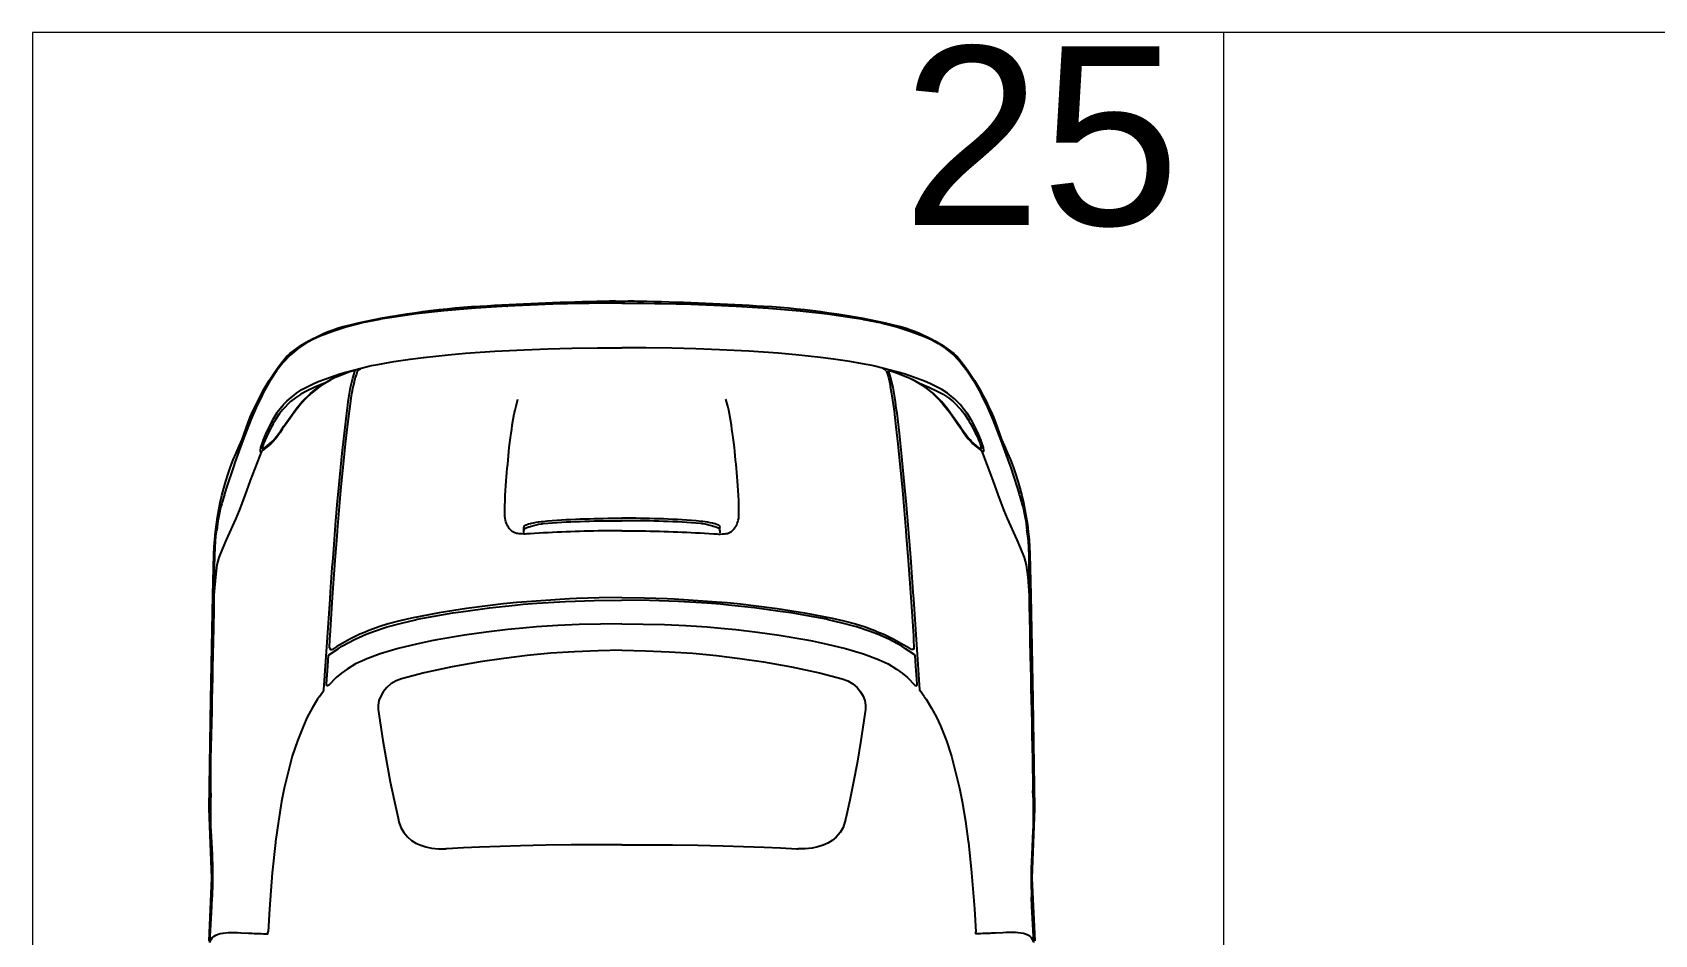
# Model space of a CAD drawing. Header units: inches. Extents: x 13 to 261, y -112 to -47.
# Drawn here: x 171.59 to 174.859, y -80.545 to -78.727 of the extents above; entities that cross this region are included whole.
import ezdxf

# ---------------------------------------------------------------- set-up
doc = ezdxf.new("R2010")
doc.units = ezdxf.units.IN
doc.header["$MEASUREMENT"] = 0
doc.layers.add('CAJONES', color=3, linetype='Continuous', lineweight=20)
doc.layers.add('TEXTOS', color=124, linetype='Continuous', lineweight=30)
doc.layers.add('CONTORNO', color=7, linetype='Continuous')
doc.styles.add('TEXTOS', font='ARIALUNI.TTF', dxfattribs={"height": 0.36})

msp = doc.modelspace()

# ---------------------------------------------------------------- linework, layer by layer
for p, q in [((172.2401, -79.4103), (172.2401, -79.4101)), ((173.3157, -79.4103), (173.3157, -79.4101)), ((172.2365, -79.4407), (172.2365, -79.4403)), ((173.3193, -79.4407), (173.3193, -79.4403)), ((171.9769, -79.6589), (171.9775, -79.6575)), ((173.5789, -79.6589), (173.5783, -79.6575)), ((172.5801, -79.7351), (172.5803, -79.7277)), ((172.5803, -79.7277), (172.5803, -79.7235)), ((172.9755, -79.7277), (172.9755, -79.7235)), ((172.9757, -79.7351), (172.9755, -79.7277)), ((172.1775, -80.0513), (172.1899, -79.8689)), ((173.3783, -80.0513), (173.3659, -79.8689)), ((172.0647, -80.5433), (172.0649, -80.5395)), ((173.4911, -80.5433), (173.4909, -80.5395))]:
    msp.add_line(p, q)
for points in [[(172.7117, -79.2729), (172.6987, -79.2731), (172.6389, -79.2745), (172.5929, -79.2761), (172.5469, -79.2783), (172.5469, -79.2783), (172.5467, -79.2783), (172.4827, -79.2825), (172.4189, -79.2879), (172.3633, -79.2939), (172.3549, -79.2949), (172.2915, -79.3049), (172.2905, -79.3051), (172.2549, -79.3123), (172.2481, -79.3139), (172.2217, -79.3209), (172.1955, -79.3293), (172.1701, -79.3389), (172.1549, -79.3459), (172.1403, -79.3539), (172.1263, -79.3629), (172.1093, -79.3769), (172.0949, -79.3923), (172.0819, -79.4089), (172.0693, -79.4283), (172.0581, -79.4483), (172.0531, -79.4579), (172.0413, -79.4827), (172.0305, -79.5077), (172.0141, -79.5493), (171.9981, -79.5937), (171.9951, -79.6025), (171.9815, -79.6441), (171.9789, -79.6527), (171.9775, -79.6575)], [(172.7779, -79.2727), (172.7335, -79.2727), (172.7117, -79.2729)], [(172.7779, -79.2727), (172.8223, -79.2727), (172.8441, -79.2729)], [(172.8441, -79.2729), (172.8571, -79.2731), (172.9169, -79.2745), (172.9629, -79.2761), (173.0089, -79.2783), (173.0089, -79.2783), (173.0091, -79.2783), (173.0731, -79.2825), (173.1369, -79.2879), (173.1925, -79.2939), (173.2009, -79.2949), (173.2643, -79.3049), (173.2653, -79.3051), (173.3009, -79.3123), (173.3077, -79.3139), (173.3341, -79.3209), (173.3603, -79.3293), (173.3857, -79.3389), (173.4009, -79.3459), (173.4155, -79.3539), (173.4295, -79.3629), (173.4465, -79.3769), (173.4609, -79.3923), (173.4739, -79.4089), (173.4865, -79.4283), (173.4977, -79.4483), (173.5027, -79.4579), (173.5145, -79.4827), (173.5253, -79.5077), (173.5417, -79.5493), (173.5577, -79.5937), (173.5607, -79.6025), (173.5743, -79.6441), (173.5769, -79.6527), (173.5783, -79.6575)], [(172.2217, -79.4113), (172.2679, -79.3995), (172.2737, -79.3983), (172.2859, -79.3957), (172.3185, -79.3897), (172.3513, -79.3851), (172.3779, -79.3817), (172.4277, -79.3765), (172.4629, -79.3733), (172.5219, -79.3691), (172.5809, -79.3663), (172.6289, -79.3645), (172.6769, -79.3631), (172.7287, -79.3627), (172.7779, -79.3625)], [(173.3341, -79.4113), (173.2879, -79.3995), (173.2821, -79.3983), (173.2699, -79.3957), (173.2373, -79.3897), (173.2045, -79.3851), (173.1779, -79.3817), (173.1281, -79.3765), (173.0929, -79.3733), (173.0339, -79.3691), (172.9749, -79.3663), (172.9269, -79.3645), (172.8789, -79.3631), (172.8271, -79.3627), (172.7779, -79.3625)], [(172.2369, -79.4085), (172.2299, -79.4109), (172.2195, -79.4147), (172.2045, -79.4205), (172.2005, -79.4223), (172.1893, -79.4277), (172.1697, -79.4397), (172.1523, -79.4537), (172.1419, -79.4639), (172.1319, -79.4745), (172.1293, -79.4777), (172.1173, -79.4929), (172.1093, -79.5043), (172.0995, -79.5183), (172.0937, -79.5265), (172.0895, -79.5327), (172.0893, -79.5333), (172.0847, -79.5397), (172.0799, -79.5459), (172.0743, -79.5521), (172.0705, -79.5557), (172.0659, -79.5599), (172.0573, -79.5667), (172.0543, -79.5687), (172.0535, -79.5693), (172.0529, -79.5695)], [(172.0925, -79.4811), (172.0963, -79.4765), (172.0977, -79.4751), (172.1029, -79.4699), (172.1079, -79.4651), (172.1173, -79.4575), (172.1221, -79.4539), (172.1333, -79.4465), (172.1451, -79.4401), (172.1571, -79.4343), (172.1683, -79.4295), (172.1905, -79.4213), (172.2093, -79.4149), (172.2217, -79.4113)], [(172.1899, -79.8689), (172.1909, -79.8547), (172.1945, -79.8053), (172.1953, -79.7937), (172.1973, -79.7681), (172.2011, -79.7199), (172.2043, -79.6789), (172.2081, -79.6381), (172.2143, -79.5745), (172.2187, -79.5345), (172.2235, -79.4941), (172.2249, -79.4837), (172.2267, -79.4709), (172.2287, -79.4583), (172.2299, -79.4501), (172.2313, -79.4421), (172.2357, -79.4237), (172.2377, -79.4169), (172.2401, -79.4103)], [(172.2453, -79.4087), (172.2447, -79.4103), (172.2429, -79.4153), (172.2407, -79.4219), (172.2399, -79.4247), (172.2365, -79.4403)], [(172.2401, -79.4101), (172.2403, -79.4091), (172.2397, -79.4085), (172.2369, -79.4085)], [(172.2453, -79.4087), (172.2475, -79.4065), (172.2511, -79.4049)], [(173.3105, -79.4087), (173.3083, -79.4065), (173.3047, -79.4049)], [(173.3105, -79.4087), (173.3111, -79.4103), (173.3129, -79.4153), (173.3151, -79.4219), (173.3159, -79.4247), (173.3193, -79.4403)], [(173.3157, -79.4101), (173.3155, -79.4091), (173.3161, -79.4085), (173.3189, -79.4085)], [(173.3659, -79.8689), (173.3649, -79.8547), (173.3613, -79.8053), (173.3605, -79.7937), (173.3585, -79.7681), (173.3547, -79.7199), (173.3515, -79.6789), (173.3477, -79.6381), (173.3415, -79.5745), (173.3371, -79.5345), (173.3323, -79.4941), (173.3309, -79.4837), (173.3291, -79.4709), (173.3271, -79.4583), (173.3259, -79.4501), (173.3245, -79.4421), (173.3201, -79.4237), (173.3181, -79.4169), (173.3157, -79.4103)], [(173.3189, -79.4085), (173.3259, -79.4109), (173.3363, -79.4147), (173.3513, -79.4205), (173.3553, -79.4223), (173.3665, -79.4277), (173.3861, -79.4397), (173.4035, -79.4537), (173.4139, -79.4639), (173.4239, -79.4745), (173.4265, -79.4777), (173.4385, -79.4929), (173.4465, -79.5043), (173.4563, -79.5183), (173.4621, -79.5265), (173.4663, -79.5327), (173.4665, -79.5333), (173.4711, -79.5397), (173.4759, -79.5459), (173.4815, -79.5521), (173.4853, -79.5557), (173.4899, -79.5599), (173.4985, -79.5667), (173.5015, -79.5687), (173.5023, -79.5693), (173.5029, -79.5695)], [(173.4633, -79.4811), (173.4595, -79.4765), (173.4581, -79.4751), (173.4529, -79.4699), (173.4479, -79.4651), (173.4385, -79.4575), (173.4337, -79.4539), (173.4225, -79.4465), (173.4107, -79.4401), (173.3987, -79.4343), (173.3875, -79.4295), (173.3653, -79.4213), (173.3465, -79.4149), (173.3341, -79.4113)], [(172.1785, -79.4339), (172.1593, -79.4415), (172.1423, -79.4495), (172.1307, -79.4559), (172.1301, -79.4561), (172.1201, -79.4629), (172.1105, -79.4705), (172.0941, -79.4873), (172.0881, -79.4949), (172.0793, -79.5083), (172.0779, -79.5107), (172.0755, -79.5149), (172.0731, -79.5193), (172.0729, -79.5197), (172.0657, -79.5335), (172.0623, -79.5405), (172.0591, -79.5479), (172.0561, -79.5555), (172.0543, -79.5609), (172.0537, -79.5635), (172.0539, -79.5651), (172.0547, -79.5659), (172.0563, -79.5653), (172.0571, -79.5647), (172.0599, -79.5627), (172.0631, -79.5601), (172.0689, -79.5551), (172.0731, -79.5511), (172.0763, -79.5479), (172.0821, -79.5413), (172.0863, -79.5359), (172.0907, -79.5297), (172.0971, -79.5205), (172.1035, -79.5109), (172.1103, -79.5011), (172.1107, -79.5005), (172.1217, -79.4853), (172.1339, -79.4707), (172.1503, -79.4541), (172.1551, -79.4501), (172.1701, -79.4389), (172.1923, -79.4263)], [(172.1887, -79.9667), (172.1895, -79.9497), (172.1899, -79.9429), (172.1951, -79.8649), (172.2005, -79.7909), (172.2043, -79.7417), (172.2051, -79.7319), (172.2051, -79.7307), (172.2083, -79.6899), (172.2119, -79.6493), (172.2157, -79.6099), (172.2177, -79.5899), (172.2211, -79.5557), (172.2249, -79.5219), (172.2249, -79.5219), (172.2289, -79.4903), (172.2295, -79.4853), (172.2333, -79.4591), (172.2341, -79.4549), (172.2365, -79.4407)], [(173.3671, -79.9667), (173.3663, -79.9497), (173.3659, -79.9429), (173.3607, -79.8649), (173.3553, -79.7909), (173.3515, -79.7417), (173.3507, -79.7319), (173.3507, -79.7307), (173.3475, -79.6899), (173.3439, -79.6493), (173.3401, -79.6099), (173.3381, -79.5899), (173.3347, -79.5557), (173.3309, -79.5219), (173.3309, -79.5219), (173.3269, -79.4903), (173.3263, -79.4853), (173.3225, -79.4591), (173.3217, -79.4549), (173.3193, -79.4407)], [(173.3773, -79.4339), (173.3965, -79.4415), (173.4135, -79.4495), (173.4251, -79.4559), (173.4257, -79.4561), (173.4357, -79.4629), (173.4453, -79.4705), (173.4617, -79.4873), (173.4677, -79.4949), (173.4765, -79.5083), (173.4779, -79.5107), (173.4803, -79.5149), (173.4827, -79.5193), (173.4829, -79.5197), (173.4901, -79.5335), (173.4935, -79.5405), (173.4967, -79.5479), (173.4997, -79.5555), (173.5015, -79.5609), (173.5021, -79.5635), (173.5019, -79.5651), (173.5011, -79.5659), (173.4995, -79.5653), (173.4987, -79.5647), (173.4959, -79.5627), (173.4927, -79.5601), (173.4869, -79.5551), (173.4827, -79.5511), (173.4795, -79.5479), (173.4737, -79.5413), (173.4695, -79.5359), (173.4651, -79.5297), (173.4587, -79.5205), (173.4523, -79.5109), (173.4455, -79.5011), (173.4451, -79.5005), (173.4341, -79.4853), (173.4219, -79.4707), (173.4055, -79.4541), (173.4007, -79.4501), (173.3857, -79.4389), (173.3635, -79.4263)], [(172.0925, -79.4811), (172.0829, -79.4937), (172.0745, -79.5071), (172.0679, -79.5193), (172.0659, -79.5237), (172.0601, -79.5363), (172.0547, -79.5493), (172.0547, -79.5495), (172.0523, -79.5561), (172.0501, -79.5635), (172.0491, -79.5695)], [(172.7779, -79.7309), (172.7685, -79.7309), (172.7589, -79.7311), (172.7495, -79.7311), (172.7399, -79.7313), (172.7303, -79.7313), (172.7209, -79.7315), (172.7113, -79.7317), (172.7019, -79.7321), (172.6927, -79.7323), (172.6837, -79.7327), (172.6745, -79.7329), (172.6655, -79.7333), (172.6565, -79.7337), (172.6473, -79.7341), (172.6383, -79.7345), (172.6293, -79.7349), (172.6201, -79.7355), (172.6111, -79.7359), (172.6019, -79.7365), (172.5929, -79.7371), (172.5897, -79.7373), (172.5865, -79.7375), (172.5833, -79.7377), (172.5801, -79.7377), (172.5755, -79.7375), (172.5709, -79.7371), (172.5681, -79.7367), (172.5653, -79.7363), (172.5625, -79.7353), (172.5597, -79.7341), (172.5571, -79.7325), (172.5549, -79.7307), (172.5529, -79.7287), (172.5511, -79.7265), (172.5493, -79.7241), (172.5479, -79.7217), (172.5465, -79.7191), (172.5453, -79.7163), (172.5441, -79.7129), (172.5433, -79.7095), (172.5425, -79.7059), (172.5423, -79.7025), (172.5423, -79.6919), (172.5423, -79.6811), (172.5425, -79.6705), (172.5429, -79.6599), (172.5435, -79.6501), (172.5441, -79.6403), (172.5449, -79.6307), (172.5455, -79.6223), (172.5463, -79.6139), (172.5471, -79.6055), (172.5479, -79.5971), (172.5487, -79.5887), (172.5495, -79.5801), (172.5503, -79.5715), (172.5511, -79.5629), (172.5523, -79.5531), (172.5535, -79.5435), (172.5537, -79.5429), (172.5549, -79.5347), (172.5561, -79.5265), (172.5571, -79.5183), (172.5589, -79.5069), (172.5611, -79.4957), (172.5627, -79.4877), (172.5647, -79.4799), (172.5683, -79.4657)], [(172.7779, -79.7309), (172.7873, -79.7309), (172.7969, -79.7311), (172.8063, -79.7311), (172.8159, -79.7313), (172.8255, -79.7313), (172.8349, -79.7315), (172.8445, -79.7317), (172.8539, -79.7321), (172.8631, -79.7323), (172.8721, -79.7327), (172.8813, -79.7329), (172.8903, -79.7333), (172.8993, -79.7337), (172.9085, -79.7341), (172.9175, -79.7345), (172.9265, -79.7349), (172.9357, -79.7355), (172.9447, -79.7359), (172.9539, -79.7365), (172.9629, -79.7371), (172.9661, -79.7373), (172.9693, -79.7375), (172.9725, -79.7377), (172.9757, -79.7377), (172.9803, -79.7375), (172.9849, -79.7371), (172.9877, -79.7367), (172.9905, -79.7363), (172.9933, -79.7353), (172.9961, -79.7341), (172.9987, -79.7325), (173.0009, -79.7307), (173.0029, -79.7287), (173.0047, -79.7265), (173.0065, -79.7241), (173.0079, -79.7217), (173.0093, -79.7191), (173.0105, -79.7163), (173.0117, -79.7129), (173.0125, -79.7095), (173.0133, -79.7059), (173.0135, -79.7025), (173.0135, -79.6919), (173.0135, -79.6811), (173.0133, -79.6705), (173.0129, -79.6599), (173.0123, -79.6501), (173.0117, -79.6403), (173.0109, -79.6307), (173.0103, -79.6223), (173.0095, -79.6139), (173.0087, -79.6055), (173.0079, -79.5971), (173.0071, -79.5887), (173.0063, -79.5801), (173.0055, -79.5715), (173.0047, -79.5629), (173.0035, -79.5531), (173.0023, -79.5435), (173.0021, -79.5429), (173.0009, -79.5347), (172.9997, -79.5265), (172.9987, -79.5183), (172.9969, -79.5069), (172.9947, -79.4957), (172.9931, -79.4877), (172.9911, -79.4799), (172.9875, -79.4657)], [(173.4633, -79.4811), (173.4729, -79.4937), (173.4813, -79.5071), (173.4879, -79.5193), (173.4899, -79.5237), (173.4957, -79.5363), (173.5011, -79.5493), (173.5011, -79.5495), (173.5035, -79.5561), (173.5057, -79.5635), (173.5067, -79.5695)], [(171.9563, -79.8611), (171.9595, -79.8247), (171.9627, -79.7995), (171.9665, -79.7849), (171.9737, -79.7669), (171.9815, -79.7491), (172.0009, -79.7061), (172.0075, -79.6901), (172.0189, -79.6601), (172.0299, -79.6299), (172.0529, -79.5695)], [(172.0491, -79.5695), (172.0491, -79.5695), (172.0493, -79.5713), (172.0503, -79.5717)], [(173.5995, -79.8611), (173.5963, -79.8247), (173.5931, -79.7995), (173.5893, -79.7849), (173.5821, -79.7669), (173.5743, -79.7491), (173.5549, -79.7061), (173.5483, -79.6901), (173.5369, -79.6601), (173.5259, -79.6299), (173.5029, -79.5695)], [(173.5067, -79.5695), (173.5067, -79.5695), (173.5065, -79.5713), (173.5055, -79.5717)], [(171.9769, -79.6589), (171.9753, -79.6645), (171.9725, -79.6737), (171.9717, -79.6767), (171.9695, -79.6839), (171.9671, -79.6947), (171.9651, -79.7047), (171.9641, -79.7111), (171.9617, -79.7297)], [(173.5789, -79.6589), (173.5805, -79.6645), (173.5833, -79.6737), (173.5841, -79.6767), (173.5863, -79.6839), (173.5887, -79.6947), (173.5907, -79.7047), (173.5917, -79.7111), (173.5941, -79.7297)], [(172.5825, -79.7267), (172.5853, -79.7253), (172.5885, -79.7239), (172.5903, -79.7233), (172.5937, -79.7221), (172.5953, -79.7215), (172.6003, -79.7201), (172.6051, -79.7189), (172.6101, -79.7179), (172.6151, -79.7171), (172.6163, -79.7169), (172.6185, -79.7167), (172.6287, -79.7159), (172.6381, -79.7151), (172.6473, -79.7145), (172.6567, -79.7139), (172.6659, -79.7133), (172.6753, -79.7129), (172.6845, -79.7125), (172.6939, -79.7121), (172.7033, -79.7117), (172.7125, -79.7115), (172.7219, -79.7113), (172.7313, -79.7111), (172.7405, -79.7109), (172.7499, -79.7109), (172.7593, -79.7107), (172.7685, -79.7107), (172.7779, -79.7107)], [(172.5829, -79.7197), (172.5851, -79.7189), (172.5885, -79.7179), (172.5901, -79.7173), (172.5937, -79.7163), (172.5951, -79.7159), (172.6001, -79.7149), (172.6051, -79.7139), (172.6101, -79.7129), (172.6151, -79.7123), (172.6163, -79.7123), (172.6179, -79.7121), (172.6283, -79.7111), (172.6375, -79.7103), (172.6469, -79.7097), (172.6563, -79.7091), (172.6657, -79.7085), (172.6751, -79.7081), (172.6843, -79.7075), (172.6937, -79.7073), (172.7031, -79.7069), (172.7125, -79.7067), (172.7219, -79.7063), (172.7311, -79.7063), (172.7405, -79.7061), (172.7499, -79.7059), (172.7593, -79.7059), (172.7685, -79.7059), (172.7779, -79.7059)], [(172.9729, -79.7197), (172.9707, -79.7189), (172.9673, -79.7179), (172.9657, -79.7173), (172.9621, -79.7163), (172.9607, -79.7159), (172.9557, -79.7149), (172.9507, -79.7139), (172.9457, -79.7129), (172.9407, -79.7123), (172.9395, -79.7123), (172.9379, -79.7121), (172.9275, -79.7111), (172.9183, -79.7103), (172.9089, -79.7097), (172.8995, -79.7091), (172.8901, -79.7085), (172.8807, -79.7081), (172.8715, -79.7075), (172.8621, -79.7073), (172.8527, -79.7069), (172.8433, -79.7067), (172.8339, -79.7063), (172.8247, -79.7063), (172.8153, -79.7061), (172.8059, -79.7059), (172.7965, -79.7059), (172.7873, -79.7059), (172.7779, -79.7059)], [(172.9733, -79.7267), (172.9705, -79.7253), (172.9673, -79.7239), (172.9655, -79.7233), (172.9621, -79.7221), (172.9605, -79.7215), (172.9555, -79.7201), (172.9507, -79.7189), (172.9457, -79.7179), (172.9407, -79.7171), (172.9395, -79.7169), (172.9373, -79.7167), (172.9271, -79.7159), (172.9177, -79.7151), (172.9085, -79.7145), (172.8991, -79.7139), (172.8899, -79.7133), (172.8805, -79.7129), (172.8713, -79.7125), (172.8619, -79.7121), (172.8525, -79.7117), (172.8433, -79.7115), (172.8339, -79.7113), (172.8245, -79.7111), (172.8153, -79.7109), (172.8059, -79.7109), (172.7965, -79.7107), (172.7873, -79.7107), (172.7779, -79.7107)], [(171.9569, -79.8523), (171.9565, -79.8283), (171.9571, -79.8037), (171.9575, -79.7829), (171.9581, -79.7639), (171.9589, -79.7525), (171.9601, -79.7419), (171.9617, -79.7297)], [(172.5829, -79.7197), (172.5809, -79.7211), (172.5803, -79.7235)], [(172.5825, -79.7267), (172.5809, -79.7281), (172.5803, -79.7303)], [(172.9729, -79.7197), (172.9749, -79.7211), (172.9755, -79.7235)], [(172.9733, -79.7267), (172.9749, -79.7281), (172.9755, -79.7303)], [(173.5989, -79.8523), (173.5993, -79.8283), (173.5987, -79.8037), (173.5983, -79.7829), (173.5977, -79.7639), (173.5969, -79.7525), (173.5957, -79.7419), (173.5941, -79.7297)], [(171.9496, -80.2601), (171.9495, -80.2487), (171.9495, -80.2301), (171.9497, -80.2109), (171.9499, -80.1909), (171.9503, -80.1671), (171.9509, -80.1429), (171.9515, -80.1181), (171.9521, -80.0929), (171.9527, -80.0711), (171.9531, -80.0491), (171.9535, -80.0271), (171.9539, -80.0051), (171.9545, -79.9831), (171.9551, -79.9535), (171.9555, -79.9271), (171.9557, -79.9133), (171.9561, -79.9031), (171.9563, -79.8851), (171.9563, -79.8779), (171.9567, -79.8683), (171.9563, -79.8611)], [(171.9563, -79.8619), (171.9563, -79.8611), (171.9563, -79.8601)], [(172.1871, -79.9815), (172.2061, -79.9687), (172.2139, -79.9639), (172.2403, -79.9497), (172.2627, -79.9395), (172.2647, -79.9387), (172.2773, -79.9339), (172.3053, -79.9245), (172.3337, -79.9169), (172.3623, -79.9103), (172.3657, -79.9095), (172.3997, -79.9031), (172.4371, -79.8967), (172.4589, -79.8935), (172.5109, -79.8865), (172.5631, -79.8807), (172.5793, -79.8791), (172.6063, -79.8769), (172.6641, -79.8733), (172.7219, -79.8713), (172.7779, -79.8707)], [(172.5671, -79.8753), (172.5659, -79.8753), (172.5459, -79.8775), (172.5387, -79.8783), (172.5125, -79.8813), (172.4649, -79.8877), (172.4097, -79.8963), (172.3543, -79.9069), (172.3305, -79.9125), (172.3071, -79.9189), (172.2879, -79.9249), (172.2649, -79.9333)], [(172.7779, -79.8657), (172.7323, -79.8661), (172.6867, -79.8673), (172.6723, -79.8679), (172.5671, -79.8753)], [(172.7779, -79.8657), (172.8235, -79.8661), (172.8691, -79.8673), (172.8835, -79.8679), (172.9887, -79.8753)], [(173.3687, -79.9815), (173.3497, -79.9687), (173.3419, -79.9639), (173.3155, -79.9497), (173.2931, -79.9395), (173.2911, -79.9387), (173.2785, -79.9339), (173.2505, -79.9245), (173.2221, -79.9169), (173.1935, -79.9103), (173.1901, -79.9095), (173.1561, -79.9031), (173.1187, -79.8967), (173.0969, -79.8935), (173.0449, -79.8865), (172.9927, -79.8807), (172.9765, -79.8791), (172.9495, -79.8769), (172.8917, -79.8733), (172.8339, -79.8713), (172.7779, -79.8707)], [(172.9887, -79.8753), (172.9899, -79.8753), (173.0099, -79.8775), (173.0171, -79.8783), (173.0433, -79.8813), (173.0909, -79.8877), (173.1461, -79.8963), (173.2015, -79.9069), (173.2253, -79.9125), (173.2487, -79.9189), (173.2679, -79.9249), (173.2909, -79.9333)], [(173.6061, -80.2601), (173.6063, -80.2487), (173.6063, -80.2301), (173.6061, -80.2109), (173.6059, -80.1909), (173.6055, -80.1671), (173.6049, -80.1429), (173.6043, -80.1181), (173.6037, -80.0929), (173.6031, -80.0711), (173.6027, -80.0491), (173.6023, -80.0271), (173.6019, -80.0051), (173.6013, -79.9831), (173.6007, -79.9535), (173.6003, -79.9271), (173.6001, -79.9133), (173.5997, -79.9031), (173.5995, -79.8851), (173.5995, -79.8779), (173.5991, -79.8683), (173.5995, -79.8611)], [(173.5995, -79.8619), (173.5995, -79.8611), (173.5995, -79.8601)], [(172.7779, -79.9189), (172.7349, -79.9191), (172.6919, -79.9199), (172.6489, -79.9217), (172.6057, -79.9247), (172.5783, -79.9271), (172.5483, -79.9301), (172.5045, -79.9353), (172.4609, -79.9415), (172.4051, -79.9509), (172.3943, -79.9529), (172.3643, -79.9593), (172.3273, -79.9683), (172.2909, -79.9791), (172.2607, -79.9905), (172.2597, -79.9909), (172.2415, -79.9995), (172.2243, -80.0099), (172.2133, -80.0177), (172.2025, -80.0267), (172.1877, -80.0419)], [(172.2649, -79.9333), (172.2643, -79.9337), (172.2573, -79.9365), (172.2501, -79.9397), (172.2301, -79.9493), (172.2203, -79.9547), (172.2039, -79.9643), (172.1949, -79.9703)], [(172.7779, -79.9189), (172.8209, -79.9191), (172.8639, -79.9199), (172.9069, -79.9217), (172.9501, -79.9247), (172.9775, -79.9271), (173.0075, -79.9301), (173.0513, -79.9353), (173.0949, -79.9415), (173.1507, -79.9509), (173.1615, -79.9529), (173.1915, -79.9593), (173.2285, -79.9683), (173.2649, -79.9791), (173.2951, -79.9905), (173.2961, -79.9909), (173.3143, -79.9995), (173.3315, -80.0099), (173.3425, -80.0177), (173.3533, -80.0267), (173.3681, -80.0419)], [(173.2909, -79.9333), (173.2915, -79.9337), (173.2985, -79.9365), (173.3057, -79.9397), (173.3257, -79.9493), (173.3355, -79.9547), (173.3519, -79.9643), (173.3609, -79.9703)], [(172.1887, -79.9667), (172.1907, -79.9705), (172.1949, -79.9703)], [(172.7779, -79.9719), (172.7301, -79.9729), (172.6825, -79.9747), (172.6347, -79.9779), (172.5873, -79.9823), (172.5399, -79.9881), (172.4927, -79.9951), (172.4361, -80.0053), (172.3797, -80.0175), (172.3337, -80.0293)], [(172.7779, -79.9719), (172.8257, -79.9729), (172.8733, -79.9747), (172.9211, -79.9779), (172.9685, -79.9823), (173.0159, -79.9881), (173.0631, -79.9951), (173.1197, -80.0053), (173.1761, -80.0175), (173.2221, -80.0293)], [(173.3671, -79.9667), (173.3651, -79.9705), (173.3609, -79.9703)], [(172.1827, -80.0411), (172.1833, -80.0303), (172.1853, -80.0037), (172.1871, -79.9815)], [(173.3731, -80.0411), (173.3725, -80.0303), (173.3705, -80.0037), (173.3687, -79.9815)], [(172.1877, -80.0419), (172.1845, -80.0435), (172.1833, -80.0431), (172.1827, -80.0411)], [(172.3337, -80.0293), (172.3229, -80.0335), (172.3127, -80.0395), (172.3041, -80.0469), (172.2969, -80.0555), (172.2919, -80.0643), (172.2885, -80.0733), (172.2869, -80.0825), (172.2871, -80.0915)], [(173.2221, -80.0293), (173.2329, -80.0335), (173.2431, -80.0395), (173.2517, -80.0469), (173.2589, -80.0555), (173.2639, -80.0643), (173.2673, -80.0733), (173.2689, -80.0825), (173.2687, -80.0915)], [(173.3681, -80.0419), (173.3713, -80.0435), (173.3725, -80.0431), (173.3731, -80.0411)], [(172.1685, -80.0653), (172.1647, -80.0707), (172.1539, -80.0885), (172.1441, -80.1069), (172.1361, -80.1243), (172.1241, -80.1545), (172.1139, -80.1853), (172.1117, -80.1931), (172.0977, -80.2499), (172.0923, -80.2765), (172.0857, -80.3165), (172.0801, -80.3569), (172.0797, -80.3591), (172.0733, -80.4203), (172.0677, -80.4929), (172.0649, -80.5395)], [(172.1685, -80.0653), (172.1769, -80.0533), (172.1773, -80.0523), (172.1775, -80.0513)], [(173.3873, -80.0653), (173.3789, -80.0533), (173.3785, -80.0523), (173.3783, -80.0513)], [(173.3873, -80.0653), (173.3911, -80.0707), (173.4019, -80.0885), (173.4117, -80.1069), (173.4197, -80.1243), (173.4317, -80.1545), (173.4419, -80.1853), (173.4441, -80.1931), (173.4581, -80.2499), (173.4635, -80.2765), (173.4701, -80.3165), (173.4757, -80.3569), (173.4761, -80.3591), (173.4825, -80.4203), (173.4881, -80.4929), (173.4909, -80.5395)], [(172.2871, -80.0915), (172.2961, -80.1539), (172.3041, -80.1995), (172.3113, -80.2369), (172.3189, -80.2739), (172.3269, -80.3105), (172.3285, -80.3175)], [(173.2687, -80.0915), (173.2597, -80.1539), (173.2517, -80.1995), (173.2445, -80.2369), (173.2369, -80.2739), (173.2289, -80.3105), (173.2273, -80.3175)], [(171.9496, -80.2601), (171.9491, -80.2789), (171.9489, -80.3035), (171.9493, -80.3263), (171.9497, -80.3357), (171.9521, -80.3833), (171.9531, -80.4115), (171.9533, -80.4397), (171.9525, -80.4697)], [(173.6061, -80.2601), (173.6067, -80.2789), (173.6069, -80.3035), (173.6065, -80.3263), (173.6061, -80.3357), (173.6037, -80.3833), (173.6027, -80.4115), (173.6025, -80.4397), (173.6033, -80.4697)], [(172.3285, -80.3175), (172.3323, -80.3289), (172.3383, -80.3393), (172.3463, -80.3485), (172.3539, -80.3549), (172.3627, -80.3603), (172.3725, -80.3647), (172.3831, -80.3681), (172.3943, -80.3705), (172.4083, -80.3721), (172.4229, -80.3719)], [(173.2273, -80.3175), (173.2235, -80.3289), (173.2175, -80.3393), (173.2095, -80.3485), (173.2019, -80.3549), (173.1931, -80.3603), (173.1833, -80.3647), (173.1727, -80.3681), (173.1615, -80.3705), (173.1475, -80.3721), (173.1329, -80.3719)], [(172.7779, -80.3639), (172.7269, -80.3639), (172.6757, -80.3641), (172.6247, -80.3647), (172.5737, -80.3659), (172.5325, -80.3671), (172.4913, -80.3685), (172.4585, -80.3701), (172.4255, -80.3717), (172.4229, -80.3719)], [(172.7779, -80.3639), (172.8289, -80.3639), (172.8801, -80.3641), (172.9311, -80.3647), (172.9821, -80.3659), (173.0233, -80.3671), (173.0645, -80.3685), (173.0973, -80.3701), (173.1303, -80.3717), (173.1329, -80.3719)], [(171.9479, -80.5609), (171.9517, -80.4883), (171.9525, -80.4697)], [(173.6079, -80.5609), (173.6041, -80.4883), (173.6033, -80.4697)], [(171.9479, -80.5609), (171.9481, -80.5597), (171.9485, -80.5585), (171.9503, -80.5547), (171.9527, -80.5513), (171.9561, -80.5483), (171.9599, -80.5461), (171.9645, -80.5441), (171.9687, -80.5429), (171.9743, -80.5417), (171.9845, -80.5409), (171.9967, -80.5407), (172.0033, -80.5409), (172.0103, -80.5411), (172.0253, -80.5417), (172.0329, -80.5421), (172.0367, -80.5423), (172.0411, -80.5425), (172.0511, -80.5429), (172.0555, -80.5431), (172.0629, -80.5433), (172.0655, -80.5431)], [(172.0629, -80.5433), (172.0635, -80.5429), (172.0645, -80.5415), (172.0647, -80.5407), (172.0649, -80.5395)], [(172.0629, -80.5433), (172.0641, -80.5433), (172.0647, -80.5433)], [(173.6079, -80.5609), (173.6077, -80.5597), (173.6073, -80.5585), (173.6055, -80.5547), (173.6031, -80.5513), (173.5997, -80.5483), (173.5959, -80.5461), (173.5913, -80.5441), (173.5871, -80.5429), (173.5815, -80.5417), (173.5713, -80.5409), (173.5591, -80.5407), (173.5525, -80.5409), (173.5455, -80.5411), (173.5305, -80.5417), (173.5229, -80.5421), (173.5191, -80.5423), (173.5147, -80.5425), (173.5047, -80.5429), (173.5003, -80.5431), (173.4929, -80.5433), (173.4903, -80.5431)], [(173.4929, -80.5433), (173.4923, -80.5429), (173.4913, -80.5415), (173.4911, -80.5407), (173.4909, -80.5395)], [(173.4929, -80.5433), (173.4917, -80.5433), (173.4911, -80.5433)]]:
    msp.add_lwpolyline(points)
for p in [(172.5467, -79.2783), (173.0091, -79.2783)]:
    msp.add_point(p)
at = {"layer": 'CAJONES'}
for p, q in [((188.3902, -78.7268), (171.5902, -78.7268)), ((171.5902, -78.7268), (171.5902, -83.7268)), ((173.9902, -78.7268), (173.9902, -83.7268))]:
    msp.add_line(p, q, dxfattribs=at)
at = {"layer": 'CONTORNO'}
msp.add_lwpolyline([(171.946, -80.5572), (171.9519, -80.4314), (171.9466, -80.291), (171.9498, -80.0704), (171.9535, -79.8606), (171.9557, -79.7784, -0.106077), (172.0131, -79.547, -0.095583), (172.102, -79.3796, -0.117633), (172.2314, -79.3157, -0.042133), (172.4915, -79.2783, -0.008505), (172.7276, -79.2684, -0.009992), (172.7779, -79.2681, -0.009992), (172.8281, -79.2684, -0.008505), (173.0642, -79.2783, -0.042133), (173.3243, -79.3157, -0.117633), (173.4537, -79.3796, -0.095583), (173.5426, -79.547, -0.106077), (173.6, -79.7784), (173.6022, -79.8606), (173.6059, -80.0704), (173.6091, -80.291), (173.6038, -80.4314), (173.6097, -80.5572)], format="xyb", dxfattribs=at)

# ---------------------------------------------------------------- texts
at = {"layer": 'TEXTOS', "style": 'TEXTOS'}
msp.add_text('25', height=0.36, dxfattribs=at).set_placement((173.343, -79.1151))

doc.saveas('drawing.dxf')
